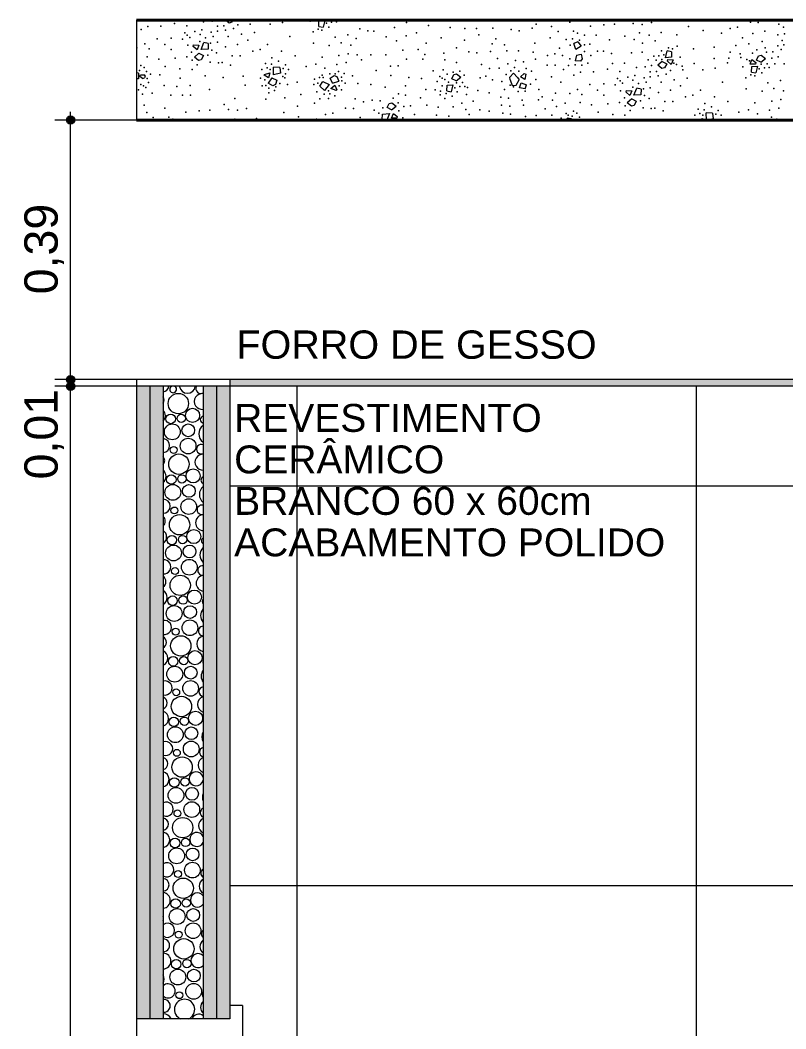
# Model space of a CAD drawing. Header units: metres. Extents: x -1.8 to 75.3, y -2 to 2.8.
# Drawn here: x 63.689 to 64.839, y 0.287 to 1.802 of the extents above; entities that cross this region are included whole.
import ezdxf

# ---------------------------------------------------------------- set-up
doc = ezdxf.new("R2010")
doc.units = ezdxf.units.M
doc.header["$MEASUREMENT"] = 0
for name, color, linetype in [('COTAS CORTE', 7, 'Continuous'), ('FORRO.EXEC', 7, 'Continuous'), ('LAJES.EST', 7, 'Continuous'), ('PAREDE CONSTRUIR', 7, 'Continuous')]:
    doc.layers.add(name, color=color, linetype=linetype)
for name, color, linetype, lineweight, true_color in [('COTAS CORTE_Caneta_No__25', 7, 'Continuous', 13, 0x982312), ('LAJES.EST_Caneta_No__97', 7, 'Continuous', 13, 0x6b6b6b), ('NOTAS-EXECUTIVO.ARQ_Caneta_No__12', 7, 'Continuous', 0, 0x030303), ('PAREDE CONSTRUIR_Caneta_No__96', 7, 'Continuous', 0, 0xb6b6b6), ('PAREDE CONSTRUIR_Caneta_No__97', 7, 'Continuous', 13, 0x6b6b6b), ('Portas Archicad_Caneta_No__9', 7, 'Continuous', 9, 0x020202)]:
    doc.layers.add(name, color=color, linetype=linetype, lineweight=lineweight, true_color=true_color)
for name, color, linetype, lineweight in [('FORRO.EXEC_Caneta_No__241', 7, 'Continuous', 13), ('LAJES.EST_Caneta_No__1', 7, 'Continuous', 40), ('LAJES.EST_Caneta_No__241', 7, 'Continuous', 13), ('PAREDE CONSTRUIR_Caneta_No__241', 7, 'Continuous', 13)]:
    doc.layers.add(name, color=color, linetype=linetype, lineweight=lineweight)
doc.styles.add('GENERATED_STYLE_1', font='arial.ttf')
doc.dimstyles.new('GENERATED_STYLE__2', dxfattribs={"dimtxt": 0.05, "dimasz": 0.02375, "dimexe": 0.18, "dimexo": 0.267183, "dimgap": 0, "dimtad": 1, "dimzin": 0, "dimdsep": 46, "dimtxsty": 'GENERATED_STYLE_1', "dimblk": 'ARROWHEAD_11', "dimblk1": 'ARROWHEAD_11', "dimblk2": 'ARROWHEAD_11', "dimcen": 0.09, "dimclrd": 256, "dimclre": 256, "dimclrt": 256, "dimadec": 0, "dimazin": 0, "dimtfac": 1, "dimtdec": 4, "dimtmove": 0, "dimatfit": 3, "dimfxl": 0, "dimtolj": 1, "dimtzin": 0, "dimarcsym": 0})

# ---------------------------------------------------------------- blocks, each defined once
blk = doc.blocks.new('*X220', base_point=(101.104, -1.8982))
at = {"layer": 'LAJES.EST_Caneta_No__241', "color": 7, "linetype": 'Continuous', "lineweight": 13}
for p, q in [((64.0028, 1.7975), (63.9975, 1.8018)), ((64.0069, 1.7986), (64.0028, 1.7975)), ((64.0085, 1.8018), (64.0069, 1.7986)), ((64.1373, 1.7925), (64.1376, 1.8009)), ((64.1373, 1.7925), (64.1438, 1.7911)), ((64.1376, 1.8009), (64.1463, 1.8014)), ((64.1463, 1.8014), (64.1438, 1.7911)), ((63.9488, 1.7622), (63.9495, 1.7648)), ((63.9546, 1.7574), (63.9488, 1.7622)), ((63.9495, 1.7648), (63.9575, 1.7644)), ((63.9575, 1.7644), (63.9546, 1.7574)), ((63.9607, 1.7575), (63.965, 1.7682)), ((63.9712, 1.7584), (63.9607, 1.7575)), ((63.9715, 1.7668), (63.965, 1.7682)), ((63.9715, 1.7668), (63.9712, 1.7584)), ((64.5264, 1.7693), (64.5204, 1.7666)), ((64.5231, 1.7576), (64.5204, 1.7666)), ((64.5312, 1.7625), (64.5231, 1.7576)), ((64.5264, 1.7693), (64.5312, 1.7625)), ((63.9574, 1.752), (63.9506, 1.7464)), ((63.9569, 1.7414), (63.9506, 1.7464)), ((63.961, 1.7424), (63.9569, 1.7414)), ((63.9574, 1.752), (63.9641, 1.7488)), ((63.9641, 1.7488), (63.961, 1.7424)), ((64.5241, 1.7491), (64.5221, 1.7405)), ((64.5241, 1.7491), (64.5314, 1.7505)), ((64.5328, 1.7436), (64.5301, 1.7403)), ((64.5314, 1.7505), (64.5328, 1.7436)), ((64.6582, 1.7454), (64.6607, 1.7557)), ((64.6669, 1.746), (64.6582, 1.7454)), ((64.6672, 1.7543), (64.6607, 1.7557)), ((64.6608, 1.7401), (64.6614, 1.7428)), ((64.6614, 1.7428), (64.6694, 1.7424)), ((64.6694, 1.7424), (64.6666, 1.7354)), ((64.6672, 1.7543), (64.6669, 1.746)), ((64.7849, 1.7358), (64.7878, 1.7429)), ((64.7878, 1.7429), (64.7936, 1.7381)), ((64.7945, 1.7419), (64.7976, 1.7483)), ((64.7976, 1.7483), (64.8017, 1.7493)), ((64.8012, 1.7387), (64.808, 1.7443)), ((64.8017, 1.7493), (64.808, 1.7443)), ((64.0696, 1.7198), (64.0693, 1.7311)), ((64.0788, 1.7306), (64.0693, 1.7311)), ((64.0788, 1.7306), (64.0798, 1.7223)), ((64.5301, 1.7403), (64.5221, 1.7405)), ((64.6531, 1.7395), (64.6463, 1.734)), ((64.6527, 1.729), (64.6463, 1.734)), ((64.6567, 1.73), (64.6527, 1.729)), ((64.6531, 1.7395), (64.6598, 1.7363)), ((64.6598, 1.7363), (64.6567, 1.73)), ((64.6666, 1.7354), (64.6608, 1.7401)), ((64.7929, 1.7355), (64.7849, 1.7358)), ((64.7871, 1.7239), (64.7874, 1.7323)), ((64.7874, 1.7323), (64.7961, 1.7328)), ((64.7936, 1.7381), (64.7929, 1.7355)), ((64.7961, 1.7328), (64.7936, 1.7225)), ((64.8012, 1.7387), (64.7945, 1.7419)), ((63.8669, 1.722), (63.8638, 1.7227)), ((63.8666, 1.7137), (63.8638, 1.7135)), ((63.8669, 1.722), (63.8666, 1.7137)), ((63.8688, 1.7173), (63.8695, 1.7199)), ((63.8729, 1.714), (63.8688, 1.7173)), ((63.8695, 1.7199), (63.8758, 1.7197)), ((63.8729, 1.714), (63.8756, 1.715)), ((63.8768, 1.7181), (63.8756, 1.715)), ((63.8768, 1.7181), (63.8758, 1.7197)), ((64.0556, 1.7191), (64.0557, 1.7204)), ((64.0621, 1.7153), (64.0556, 1.7191)), ((64.0557, 1.7204), (64.0638, 1.7227)), ((64.0667, 1.7151), (64.0614, 1.7072)), ((64.0638, 1.7227), (64.0621, 1.7153)), ((64.0667, 1.7151), (64.0743, 1.7117)), ((64.0798, 1.7223), (64.0696, 1.7198)), ((64.1545, 1.7145), (64.1603, 1.7185)), ((64.1582, 1.7071), (64.1545, 1.7145)), ((64.1603, 1.7185), (64.1644, 1.7173)), ((64.1644, 1.7173), (64.1674, 1.7099)), ((64.3372, 1.7137), (64.3403, 1.72)), ((64.3439, 1.7105), (64.3372, 1.7137)), ((64.3403, 1.72), (64.3444, 1.721)), ((64.3439, 1.7105), (64.3507, 1.716)), ((64.3444, 1.721), (64.3507, 1.716)), ((64.424, 1.7164), (64.4299, 1.722)), ((64.4245, 1.7122), (64.424, 1.7164)), ((64.4245, 1.7122), (64.4275, 1.7038)), ((64.4299, 1.722), (64.4359, 1.7157)), ((64.4335, 1.7042), (64.4381, 1.7121)), ((64.4359, 1.7157), (64.4381, 1.7121)), ((64.4402, 1.7165), (64.4457, 1.7216)), ((64.4468, 1.7127), (64.4402, 1.7165)), ((64.4457, 1.7216), (64.4482, 1.7206)), ((64.4482, 1.7206), (64.4468, 1.7127)), ((64.7871, 1.7239), (64.7936, 1.7225)), ((64.0684, 1.7032), (64.0614, 1.7072)), ((64.0723, 1.7049), (64.0684, 1.7032)), ((64.0743, 1.7117), (64.0723, 1.7049)), ((64.1391, 1.7026), (64.1435, 1.7097)), ((64.1391, 1.7026), (64.1461, 1.6962)), ((64.1435, 1.7097), (64.1531, 1.7053)), ((64.1531, 1.7053), (64.1461, 1.6962)), ((64.1557, 1.6993), (64.1617, 1.704)), ((64.1634, 1.696), (64.1557, 1.6993)), ((64.1582, 1.7071), (64.1674, 1.7099)), ((64.1617, 1.704), (64.1643, 1.6969)), ((64.1643, 1.6969), (64.1634, 1.696)), ((64.3298, 1.6957), (64.3301, 1.704)), ((64.3301, 1.704), (64.3388, 1.7046)), ((64.3388, 1.7046), (64.3363, 1.6943)), ((64.4275, 1.7038), (64.4335, 1.7042)), ((64.439, 1.7), (64.4411, 1.7076)), ((64.4472, 1.6985), (64.439, 1.7)), ((64.4411, 1.7076), (64.4495, 1.7048)), ((64.4472, 1.6985), (64.4495, 1.7048)), ((64.6105, 1.6889), (64.6148, 1.6996)), ((64.6213, 1.6982), (64.6148, 1.6996)), ((64.6213, 1.6982), (64.621, 1.6898)), ((64.3298, 1.6957), (64.3363, 1.6943)), ((64.5987, 1.6936), (64.5993, 1.6962)), ((64.6044, 1.6888), (64.5987, 1.6936)), ((64.5993, 1.6962), (64.6073, 1.6958)), ((64.6072, 1.6834), (64.6004, 1.6778)), ((64.6073, 1.6958), (64.6044, 1.6888)), ((64.6072, 1.6834), (64.6139, 1.6802)), ((64.621, 1.6898), (64.6105, 1.6889)), ((64.24, 1.6704), (64.2431, 1.6768)), ((64.2467, 1.6672), (64.24, 1.6704)), ((64.2431, 1.6768), (64.2472, 1.6778)), ((64.2467, 1.6672), (64.2535, 1.6728)), ((64.2472, 1.6778), (64.2535, 1.6728)), ((64.6067, 1.6728), (64.6004, 1.6778)), ((64.6108, 1.6738), (64.6067, 1.6728)), ((64.6139, 1.6802), (64.6108, 1.6738)), ((64.2326, 1.6525), (64.2329, 1.6608)), ((64.2326, 1.6525), (64.2358, 1.6518)), ((64.2329, 1.6608), (64.2434, 1.6617)), ((64.2434, 1.6617), (64.2394, 1.6518)), ((64.2466, 1.6548), (64.2495, 1.6618)), ((64.2546, 1.6544), (64.2466, 1.6548)), ((64.2495, 1.6618), (64.2553, 1.657)), ((64.2553, 1.657), (64.2546, 1.6544)), ((64.5095, 1.6518), (64.5102, 1.6548)), ((64.5167, 1.6534), (64.5102, 1.6548)), ((64.5167, 1.6534), (64.5167, 1.6518)), ((64.7055, 1.6518), (64.7136, 1.6541)), ((64.7055, 1.6518), (64.7055, 1.6518)), ((64.7136, 1.6541), (64.713, 1.6518)), ((64.7194, 1.6518), (64.7191, 1.6625)), ((64.7286, 1.662), (64.7191, 1.6625)), ((64.7296, 1.6537), (64.7218, 1.6518)), ((64.7286, 1.662), (64.7296, 1.6537))]:
    blk.add_line(p, q, dxfattribs=at)
for p in [(63.8806, 1.7923), (63.9, 1.793), (63.9209, 1.7968), (63.9394, 1.7934), (63.9645, 1.7991), (63.9775, 1.8001), (63.9853, 1.7929), (63.9949, 1.7932), (64.0092, 1.7894), (64.0157, 1.7947), (64.0333, 1.8013), (64.0343, 1.7958), (64.0644, 1.7959), (64.0827, 1.7981), (64.1243, 1.8005), (64.1362, 1.7884), (64.149, 1.7972), (64.1527, 1.7911), (64.1567, 1.7988), (64.164, 1.7992), (64.1989, 1.7889), (64.2512, 1.7909), (64.2689, 1.7984), (64.3023, 1.7937), (64.3311, 1.8015), (64.3344, 1.7907), (64.3568, 1.789), (64.3742, 1.7891), (64.3884, 1.8006), (64.3988, 1.7898), (64.458, 1.7899), (64.4637, 1.7956), (64.4867, 1.7923), (64.5141, 1.799), (64.5454, 1.7927), (64.5656, 1.7946), (64.5816, 1.7956), (64.6095, 1.797), (64.623, 1.7955), (64.6368, 1.7982), (64.6927, 1.7925), (64.7552, 1.789), (64.7663, 1.7914), (64.7854, 1.7986), (64.7972, 1.7985), (64.8282, 1.7957), (64.8352, 1.7915), (63.8705, 1.7877), (63.8945, 1.7739), (63.9156, 1.7745), (63.9327, 1.7732), (63.9362, 1.7826), (63.9399, 1.7791), (63.9436, 1.7755), (63.9515, 1.7848), (63.9592, 1.78), (63.9618, 1.7874), (63.9675, 1.7753), (63.9759, 1.7836), (63.9789, 1.7773), (63.9851, 1.7853), (63.9971, 1.7869), (64.0015, 1.777), (64.0212, 1.7806), (64.0408, 1.7832), (64.094, 1.7774), (64.129, 1.784), (64.1422, 1.7868), (64.1619, 1.776), (64.181, 1.7796), (64.1935, 1.774), (64.2109, 1.7857), (64.2199, 1.7853), (64.2386, 1.7768), (64.2686, 1.7781), (64.2843, 1.7828), (64.3213, 1.7751), (64.3778, 1.7797), (64.403, 1.7737), (64.426, 1.7875), (64.4382, 1.7857), (64.4846, 1.7751), (64.4966, 1.7846), (64.5181, 1.7737), (64.5198, 1.7854), (64.526, 1.7822), (64.5361, 1.7792), (64.5538, 1.7794), (64.5971, 1.7778), (64.611, 1.7728), (64.619, 1.7825), (64.6336, 1.7794), (64.6514, 1.7832), (64.6751, 1.7796), (64.7146, 1.786), (64.7419, 1.7824), (64.7737, 1.7751), (64.789, 1.7815), (64.807, 1.785), (64.8267, 1.7796), (64.8369, 1.7813), (63.8643, 1.76), (63.8762, 1.7662), (63.8826, 1.7585), (63.906, 1.765), (63.9157, 1.7578), (63.9406, 1.7643), (63.959, 1.7698), (63.975, 1.7671), (63.9851, 1.7688), (63.9975, 1.7618), (64.0155, 1.7653), (64.0308, 1.7717), (64.0493, 1.7578), (64.0606, 1.7652), (64.1294, 1.7672), (64.1531, 1.7637), (64.1709, 1.7675), (64.1855, 1.7644), (64.2542, 1.7706), (64.2866, 1.7577), (64.2986, 1.7672), (64.344, 1.7601), (64.356, 1.7718), (64.3979, 1.7663), (64.4161, 1.7649), (64.4619, 1.7672), (64.4989, 1.7595), (64.5086, 1.7725), (64.5146, 1.7642), (64.529, 1.7717), (64.5365, 1.7646), (64.5446, 1.7655), (64.5737, 1.7723), (64.6235, 1.7672), (64.6426, 1.7708), (64.6623, 1.76), (64.6683, 1.7585), (64.6755, 1.7628), (64.6998, 1.7589), (64.731, 1.7613), (64.7637, 1.7636), (64.7833, 1.7663), (64.7953, 1.7574), (64.803, 1.7698), (64.8074, 1.76), (64.8267, 1.7631), (64.8317, 1.7575), (64.833, 1.7711), (64.8359, 1.7648), (63.8799, 1.7467), (63.8972, 1.7434), (63.9217, 1.7448), (63.9391, 1.7469), (63.9465, 1.7538), (63.9707, 1.7492), (63.9767, 1.7569), (63.9837, 1.7527), (64.0073, 1.7483), (64.0191, 1.7483), (64.0382, 1.7554), (64.067, 1.7453), (64.0816, 1.7551), (64.1019, 1.7483), (64.1425, 1.7462), (64.1677, 1.7487), (64.1815, 1.7513), (64.195, 1.7499), (64.2015, 1.7424), (64.2155, 1.7497), (64.2378, 1.7496), (64.2634, 1.7569), (64.2691, 1.7434), (64.2935, 1.7434), (64.2965, 1.75), (64.3252, 1.7524), (64.3627, 1.7544), (64.3748, 1.7525), (64.3951, 1.7548), (64.4055, 1.744), (64.4197, 1.7555), (64.4371, 1.7556), (64.4595, 1.7539), (64.4627, 1.7431), (64.4809, 1.7486), (64.4916, 1.751), (64.5033, 1.7487), (64.5144, 1.7439), (64.5364, 1.7548), (64.5458, 1.7487), (64.5559, 1.7554), (64.5649, 1.7551), (64.5769, 1.7518), (64.607, 1.7529), (64.6231, 1.7537), (64.6405, 1.7477), (64.6478, 1.748), (64.6518, 1.7558), (64.6526, 1.7425), (64.6555, 1.7497), (64.6802, 1.7464), (64.7312, 1.7442), (64.7533, 1.7446), (64.7549, 1.7535), (64.7702, 1.751), (64.7712, 1.7456), (64.7799, 1.7429), (64.7888, 1.7522), (64.8096, 1.7537), (64.8176, 1.7448), (64.8192, 1.754), (64.827, 1.7468), (63.8701, 1.7335), (63.8752, 1.7305), (63.9068, 1.7324), (63.9289, 1.7288), (63.9472, 1.7279), (63.9475, 1.7418), (63.955, 1.7349), (63.9745, 1.7386), (63.9866, 1.7379), (63.9923, 1.7383), (64.0046, 1.7343), (64.0521, 1.7278), (64.0573, 1.7368), (64.0598, 1.7303), (64.0643, 1.7277), (64.0663, 1.7358), (64.0771, 1.7403), (64.0839, 1.7292), (64.0873, 1.7346), (64.0917, 1.7275), (64.1182, 1.732), (64.1327, 1.7359), (64.1464, 1.7298), (64.1644, 1.7351), (64.1785, 1.7381), (64.2449, 1.7329), (64.2568, 1.733), (64.324, 1.7272), (64.3265, 1.7422), (64.3444, 1.7383), (64.3817, 1.7353), (64.3936, 1.7293), (64.4081, 1.7295), (64.4214, 1.736), (64.431, 1.7307), (64.4325, 1.7412), (64.4446, 1.7393), (64.4489, 1.7294), (64.4802, 1.7341), (64.4923, 1.7342), (64.5049, 1.7275), (64.5125, 1.7339), (64.5223, 1.7349), (64.5325, 1.734), (64.5413, 1.7374), (64.5707, 1.7282), (64.5786, 1.7369), (64.5966, 1.7374), (64.6143, 1.7305), (64.6274, 1.7315), (64.6321, 1.7422), (64.6367, 1.7335), (64.6438, 1.7419), (64.6703, 1.7374), (64.6744, 1.7354), (64.6831, 1.7327), (64.6841, 1.7272), (64.7011, 1.7369), (64.7142, 1.7273), (64.7326, 1.7295), (64.7513, 1.7378), (64.7741, 1.7319), (64.784, 1.7409), (64.7988, 1.7286), (64.8017, 1.7357), (64.8066, 1.7303), (64.8105, 1.7364), (64.8138, 1.7306), (64.8222, 1.736), (64.8364, 1.7364), (63.868, 1.7261), (63.8788, 1.7248), (63.8799, 1.714), (63.8846, 1.7207), (63.8987, 1.7198), (63.9291, 1.7145), (63.9669, 1.7181), (63.9938, 1.7157), (64.0236, 1.7179), (64.0501, 1.7146), (64.0835, 1.7173), (64.0865, 1.7153), (64.0876, 1.7211), (64.1311, 1.7132), (64.1383, 1.7156), (64.1427, 1.7193), (64.1439, 1.7159), (64.1541, 1.7213), (64.1618, 1.7214), (64.1672, 1.7245), (64.1714, 1.7161), (64.1755, 1.7218), (64.188, 1.7184), (64.2236, 1.7264), (64.2455, 1.7188), (64.2725, 1.7157), (64.2917, 1.714), (64.3093, 1.7256), (64.3193, 1.7171), (64.3226, 1.7146), (64.3267, 1.7126), (64.3299, 1.7206), (64.339, 1.7238), (64.3492, 1.7251), (64.3558, 1.7192), (64.3795, 1.7153), (64.388, 1.7175), (64.398, 1.7123), (64.4187, 1.72), (64.4257, 1.7257), (64.4377, 1.725), (64.4566, 1.7252), (64.4633, 1.7124), (64.487, 1.7165), (64.5203, 1.7191), (64.5305, 1.7237), (64.5498, 1.7244), (64.586, 1.714), (64.5892, 1.7248), (64.6013, 1.7162), (64.6117, 1.7188), (64.6257, 1.715), (64.6349, 1.7167), (64.6351, 1.7243), (64.6447, 1.7246), (64.647, 1.7183), (64.659, 1.7208), (64.6655, 1.7261), (64.671, 1.712), (64.6906, 1.7146), (64.7788, 1.7154), (64.786, 1.7198), (64.7921, 1.7182), (64.8025, 1.7225), (63.8668, 1.6971), (63.87, 1.705), (63.8741, 1.7031), (63.8775, 1.7005), (63.8817, 1.7082), (63.905, 1.7036), (63.9243, 1.702), (63.9442, 1.7034), (63.9735, 1.6974), (64.0266, 1.704), (64.0522, 1.7032), (64.0566, 1.7119), (64.0581, 1.7036), (64.0622, 1.6998), (64.073, 1.7018), (64.0789, 1.7066), (64.0902, 1.7049), (64.1047, 1.7088), (64.13, 1.7049), (64.136, 1.707), (64.1681, 1.7032), (64.1714, 1.697), (64.1722, 1.7106), (64.177, 1.7071), (64.196, 1.7065), (64.2155, 1.7049), (64.2372, 1.7011), (64.2676, 1.7032), (64.298, 1.6978), (64.3122, 1.6969), (64.315, 1.7094), (64.3224, 1.7031), (64.3322, 1.7088), (64.3415, 1.7003), (64.3444, 1.7075), (64.3493, 1.702), (64.3532, 1.7081), (64.3565, 1.7023), (64.3609, 1.7008), (64.4124, 1.7097), (64.4162, 1.6975), (64.4249, 1.7043), (64.4299, 1.7017), (64.4551, 1.7054), (64.4677, 1.6976), (64.5006, 1.7086), (64.526, 1.6976), (64.5444, 1.7053), (64.5654, 1.706), (64.5825, 1.7046), (64.5898, 1.7105), (64.5934, 1.7069), (64.6088, 1.7012), (64.609, 1.7114), (64.6173, 1.7067), (64.6248, 1.6985), (64.6287, 1.7087), (64.635, 1.7002), (64.6514, 1.7084), (64.6806, 1.7032), (64.7438, 1.7088), (64.7792, 1.6986), (64.8117, 1.7074), (64.8207, 1.6989), (64.8308, 1.711), (63.8728, 1.6904), (63.8874, 1.6921), (63.9151, 1.6889), (63.9329, 1.6892), (63.9448, 1.6893), (64.0112, 1.6841), (64.0577, 1.683), (64.0626, 1.6928), (64.0708, 1.6959), (64.0866, 1.6849), (64.1106, 1.6901), (64.1343, 1.694), (64.139, 1.6838), (64.1456, 1.6907), (64.1519, 1.6843), (64.1522, 1.6958), (64.1541, 1.6909), (64.1616, 1.688), (64.1922, 1.6834), (64.2491, 1.6844), (64.2569, 1.6913), (64.2678, 1.6889), (64.2899, 1.6853), (64.3195, 1.6896), (64.3201, 1.6953), (64.3267, 1.6842), (64.3287, 1.6915), (64.3375, 1.6874), (64.3452, 1.6942), (64.3591, 1.6899), (64.3761, 1.6963), (64.3932, 1.6927), (64.4108, 1.6863), (64.4222, 1.6846), (64.4368, 1.6947), (64.4427, 1.6817), (64.4471, 1.6951), (64.4671, 1.6821), (64.4728, 1.6868), (64.4883, 1.6817), (64.4929, 1.6921), (64.5142, 1.6914), (64.5324, 1.6899), (64.5558, 1.6964), (64.5655, 1.6892), (64.5905, 1.6957), (64.5963, 1.6852), (64.6265, 1.6884), (64.6335, 1.6842), (64.6473, 1.6932), (64.6653, 1.6968), (64.688, 1.6868), (64.6991, 1.6892), (64.7105, 1.6966), (64.7314, 1.6865), (64.8029, 1.6951), (64.8313, 1.6827), (64.8353, 1.6958), (63.875, 1.6743), (63.9064, 1.6698), (63.9953, 1.6753), (64.0018, 1.6678), (64.029, 1.669), (64.1052, 1.6727), (64.1307, 1.6773), (64.1776, 1.6694), (64.1894, 1.6693), (64.2044, 1.6793), (64.2175, 1.6814), (64.2296, 1.6806), (64.2334, 1.6701), (64.2566, 1.6774), (64.265, 1.6723), (64.275, 1.6729), (64.2996, 1.6743), (64.3168, 1.6709), (64.339, 1.6718), (64.3521, 1.677), (64.3582, 1.6674), (64.3693, 1.6803), (64.3794, 1.667), (64.4118, 1.6743), (64.4241, 1.6725), (64.4448, 1.6743), (64.4772, 1.6688), (64.4944, 1.672), (64.5075, 1.6773), (64.5297, 1.6781), (64.547, 1.6748), (64.5715, 1.6762), (64.5889, 1.6783), (64.5973, 1.6732), (64.6205, 1.6806), (64.6243, 1.67), (64.6364, 1.6693), (64.6422, 1.6698), (64.6571, 1.6797), (64.6689, 1.6797), (64.7071, 1.6682), (64.7161, 1.6672), (64.7168, 1.6767), (64.7269, 1.6717), (64.7517, 1.6797), (64.7825, 1.6673), (64.7923, 1.6776), (64.8175, 1.6801), (64.8283, 1.6695), (63.879, 1.6631), (63.8888, 1.6554), (63.912, 1.6562), (63.9182, 1.653), (63.9377, 1.6635), (63.9578, 1.6654), (63.9739, 1.6664), (64.0113, 1.6533), (64.0152, 1.6664), (64.0437, 1.654), (64.0849, 1.6633), (64.1068, 1.6568), (64.1341, 1.6532), (64.1474, 1.6599), (64.1586, 1.6622), (64.1812, 1.6523), (64.1993, 1.6558), (64.2204, 1.6665), (64.2274, 1.6623), (64.2291, 1.6521), (64.2576, 1.6654), (64.2635, 1.6549), (64.2811, 1.6599), (64.2908, 1.6527), (64.3141, 1.6592), (64.3323, 1.6524), (64.3324, 1.6577), (64.3631, 1.66), (64.3932, 1.6652), (64.3991, 1.6521), (64.4138, 1.6622), (64.4251, 1.6606), (64.4476, 1.657), (64.464, 1.6587), (64.4874, 1.6592), (64.5013, 1.6548), (64.509, 1.6616), (64.5118, 1.6591), (64.5178, 1.6575), (64.5199, 1.6649), (64.525, 1.6619), (64.5286, 1.6562), (64.5344, 1.6521), (64.5567, 1.6638), (64.5787, 1.6602), (64.597, 1.6593), (64.6048, 1.6663), (64.6544, 1.6657), (64.702, 1.6592), (64.7096, 1.6617), (64.7141, 1.6591), (64.7337, 1.6606), (64.7371, 1.666), (64.7374, 1.6525), (64.7415, 1.6589), (64.768, 1.6634), (64.7962, 1.6612), (64.8039, 1.6528), (64.8116, 1.6528), (64.8142, 1.6665), (64.817, 1.6559), (64.8253, 1.6532)]:
    blk.add_point(p, dxfattribs=at)
blk = doc.blocks.new('*X221', base_point=(101.104, -1.8982))
at = {"layer": 'PAREDE CONSTRUIR_Caneta_No__96', "color": 253, "linetype": 'Continuous', "lineweight": 0, "true_color": 0xb6b6b6}
for centre, radius in [((63.9265, 1.2259), 0.0153), ((63.9478, 1.2082), 0.0106), ((63.915, 1.2028), 0.00715), ((63.9309, 1.2037), 0.00627), ((63.9174, 1.1835), 0.0119), ((63.9414, 1.1857), 0.00959), ((63.9412, 1.1621), 0.0118), ((63.9196, 1.1563), 0.00517), ((63.9274, 1.1349), 0.0153), ((63.9487, 1.1172), 0.0106), ((63.9159, 1.1118), 0.00715), ((63.9319, 1.1127), 0.00627), ((63.9183, 1.0925), 0.0119), ((63.9423, 1.0947), 0.00959), ((63.9421, 1.0711), 0.0118), ((63.9206, 1.0653), 0.00517), ((63.9284, 1.0439), 0.0153), ((63.9496, 1.0262), 0.0106), ((63.9168, 1.0208), 0.00715), ((63.9328, 1.0217), 0.00627), ((63.9193, 1.0015), 0.0119), ((63.9433, 1.0037), 0.00959), ((63.943, 0.9801), 0.0118), ((63.9215, 0.9743), 0.00517), ((63.9293, 0.9529), 0.0153), ((63.9506, 0.9352), 0.0106), ((63.9178, 0.9298), 0.00715), ((63.9337, 0.9307), 0.00627), ((63.9202, 0.9105), 0.0119), ((63.9442, 0.9127), 0.00959), ((63.9439, 0.8891), 0.0118), ((63.9224, 0.8833), 0.00517), ((63.9302, 0.8619), 0.0153), ((63.9515, 0.8442), 0.0106), ((63.9187, 0.8388), 0.00715), ((63.9346, 0.8397), 0.00627), ((63.9211, 0.8195), 0.0119), ((63.9451, 0.8217), 0.00959), ((63.9449, 0.7981), 0.0118), ((63.9233, 0.7923), 0.00517), ((63.9311, 0.7709), 0.0153), ((63.9524, 0.7532), 0.0106), ((63.9196, 0.7478), 0.00715), ((63.9356, 0.7487), 0.00627), ((63.922, 0.7285), 0.0119), ((63.946, 0.7307), 0.00959), ((63.9458, 0.7071), 0.0118), ((63.9243, 0.7013), 0.00517), ((63.9321, 0.6799), 0.0153), ((63.9205, 0.6568), 0.00715), ((63.9365, 0.6577), 0.00627), ((63.923, 0.6375), 0.0119), ((63.947, 0.6397), 0.00959), ((63.9467, 0.6161), 0.0118), ((63.9252, 0.6103), 0.00517), ((63.933, 0.5889), 0.0153), ((63.9215, 0.5659), 0.00715), ((63.9374, 0.5667), 0.00627), ((63.9239, 0.5465), 0.0119), ((63.9479, 0.5487), 0.00959), ((63.9476, 0.5251), 0.0118), ((63.9261, 0.5193), 0.00517), ((63.9339, 0.4979), 0.0153), ((63.9224, 0.4749), 0.00715), ((63.9384, 0.4757), 0.00627), ((63.9248, 0.4555), 0.0119), ((63.9488, 0.4577), 0.00959), ((63.9486, 0.4341), 0.0118), ((63.927, 0.4283), 0.00517), ((63.9349, 0.4069), 0.0153), ((63.9233, 0.3839), 0.00715), ((63.9393, 0.3847), 0.00627), ((63.9257, 0.3645), 0.0119), ((63.9498, 0.3667), 0.00959), ((63.9495, 0.3431), 0.0118), ((63.928, 0.3373), 0.00517)]:
    blk.add_circle(centre, radius, dxfattribs=at)
for centre, radius, start, end in [((63.9019, 1.2537), 0.0106, 280.6225, 349.7076), ((63.9187, 1.2473), 0.00517, 120.4832, 59.5168), ((63.9402, 1.2531), 0.0118, 186.597, 353.403), ((63.96, 1.2483), 0.00715, 151.4275, 302.4433), ((63.8955, 1.2312), 0.00959, 330.394, 29.606), ((63.9624, 1.229), 0.0119, 83.1687, 276.8313), ((63.8952, 1.2076), 0.0118, 316.5885, 43.4115), ((63.9646, 1.2018), 0.00517, 99.0073, 260.9927), ((63.9724, 1.1804), 0.0153, 124.2699, 235.7301), ((63.9028, 1.1627), 0.0106, 275.5782, 84.4218), ((63.9609, 1.1573), 0.00715, 65.9976, 294.0024), ((63.8964, 1.1402), 0.00959, 320.6041, 39.3959), ((63.9633, 1.138), 0.0119, 87.6372, 272.3628), ((63.8962, 1.1166), 0.0118, 310.396, 49.604), ((63.9656, 1.1108), 0.00517, 109.6259, 250.3741), ((63.9734, 1.0894), 0.0153, 128.584, 231.416), ((63.9037, 1.0717), 0.0106, 270.5771, 89.4229), ((63.9618, 1.0663), 0.00715, 73.9136, 286.0864), ((63.8973, 1.0492), 0.00959, 312.5407, 47.4593), ((63.9643, 1.047), 0.0119, 92.0912, 267.9088), ((63.8971, 1.0256), 0.0118, 304.7291, 55.2709), ((63.9665, 1.0198), 0.00517, 121.0105, 238.9895), ((63.9743, 0.9984), 0.0153, 133.1751, 226.8249), ((63.9046, 0.9807), 0.0106, 265.5804, 94.4196), ((63.9628, 0.9753), 0.00715, 81.5239, 278.4761), ((63.8983, 0.9582), 0.00959, 305.4118, 54.5882), ((63.9652, 0.956), 0.0119, 96.558, 263.442), ((63.898, 0.9346), 0.0118, 299.4278, 60.5722), ((63.9674, 0.9288), 0.00517, 133.9884, 226.0116), ((63.9752, 0.9074), 0.0153, 138.1419, 221.8581), ((63.9056, 0.8897), 0.0106, 260.5496, 99.4504), ((63.9637, 0.8843), 0.00715, 88.9854, 271.0146), ((63.8992, 0.8672), 0.00959, 298.8674, 61.1326), ((63.9661, 0.865), 0.0119, 101.0652, 258.9348), ((63.8989, 0.8436), 0.0118, 294.3907, 65.6093), ((63.9683, 0.8378), 0.00517, 150.9068, 209.0932), ((63.9761, 0.8164), 0.0153, 143.6459, 216.3541), ((63.9065, 0.7987), 0.0106, 255.444, 104.556), ((63.9646, 0.7933), 0.00715, 96.4296, 263.5704), ((63.9001, 0.7762), 0.00959, 292.7132, 67.2868), ((63.967, 0.774), 0.0119, 105.6431, 254.3569), ((63.8999, 0.7526), 0.0118, 289.5473, 70.4527), ((63.9771, 0.7254), 0.0153, 149.9901, 210.0099), ((63.9074, 0.7077), 0.0106, 250.217, 109.783), ((63.9655, 0.7023), 0.00715, 103.9852, 256.0148), ((63.901, 0.6852), 0.00959, 286.8253, 73.1747), ((63.968, 0.683), 0.0119, 110.3261, 249.6739), ((63.9008, 0.6616), 0.0118, 284.8456, 75.1544), ((63.9533, 0.6622), 0.0106, 10.113, 349.887), ((63.978, 0.6344), 0.0153, 157.8969, 202.1031), ((63.9083, 0.6167), 0.0106, 244.8119, 115.1881), ((63.9665, 0.6114), 0.00715, 111.7996, 248.2004), ((63.902, 0.5942), 0.00959, 281.1156, 78.8844), ((63.9689, 0.592), 0.0119, 115.1558, 244.8442), ((63.9017, 0.5706), 0.0118, 280.2443, 79.7557), ((63.9543, 0.5712), 0.0106, 26.1906, 333.8094), ((63.9789, 0.5434), 0.0153, 170.779, 189.221), ((63.9093, 0.5257), 0.0106, 239.1546, 120.8454), ((63.9674, 0.5204), 0.00715, 120.0695, 239.9305), ((63.9029, 0.5032), 0.00959, 275.5161, 84.4839), ((63.9698, 0.501), 0.0119, 120.1854, 239.8146), ((63.9026, 0.4796), 0.0118, 275.7089, 84.2911), ((63.9552, 0.4802), 0.0106, 35.8847, 324.1153), ((63.8889, 0.4524), 0.0153, 346.7297, 13.2703), ((63.9102, 0.4347), 0.0106, 233.1404, 126.8596), ((63.9683, 0.4294), 0.00715, 129.1047, 230.8953), ((63.9038, 0.4122), 0.00959, 269.9691, 90.0309), ((63.9707, 0.41), 0.0119, 125.4869, 234.5131), ((63.9036, 0.3886), 0.0118, 271.2093, 88.7907), ((63.9561, 0.3892), 0.0106, 43.6918, 316.3082), ((63.8899, 0.3614), 0.0153, 335.8852, 24.1148), ((63.9111, 0.3437), 0.0106, 226.6078, 133.3922), ((63.9693, 0.3384), 0.00715, 139.5021, 220.4979), ((63.9048, 0.3212), 0.00959, 264.4218, 95.5782), ((63.9358, 0.3159), 0.0153, 292.3815, 247.6185), ((63.9717, 0.319), 0.0119, 131.1654, 228.8346), ((63.9045, 0.2976), 0.0118, 20.3932, 93.2829), ((63.9571, 0.2982), 0.0106, 50.5107, 160.3376)]:
    blk.add_arc(centre, radius, start, end, dxfattribs=at)
blk = doc.blocks.new('*D222', base_point=(101.104, -1.8982))
at = {"layer": 'COTAS CORTE_Caneta_No__25', "linetype": 'Continuous', "lineweight": 13, "true_color": 0x982312}
for points in [[(63.7584, 1.2518), (63.7589, 1.2494), (63.7602, 1.2473), (63.7622, 1.246), (63.7646, 1.2455), (63.767, 1.246), (63.7691, 1.2473), (63.7704, 1.2494), (63.7709, 1.2518), (63.7704, 1.2541), (63.7691, 1.2562), (63.767, 1.2575), (63.7646, 1.258), (63.7622, 1.2575), (63.7602, 1.2562), (63.7589, 1.2541)], [(63.7584, -1.8982), (63.7589, -1.9006), (63.7602, -1.9027), (63.7622, -1.904), (63.7646, -1.9045), (63.767, -1.904), (63.7691, -1.9027), (63.7704, -1.9006), (63.7709, -1.8982), (63.7704, -1.8959), (63.7691, -1.8938), (63.767, -1.8925), (63.7646, -1.892), (63.7622, -1.8925), (63.7602, -1.8938), (63.7589, -1.8959)]]:
    blk.add_hatch(color=24, dxfattribs=at).paths.add_polyline_path(points)
at = {"layer": 'COTAS CORTE_Caneta_No__25', "color": 24, "linetype": 'Continuous', "lineweight": 13, "true_color": 0x982312}
for p, q in [((63.7584, 1.2518), (63.7412, 1.2518)), ((63.7646, -1.892), (63.7646, 1.2455)), ((64.0318, 1.2518), (63.7709, 1.2518)), ((63.7584, -1.8982), (63.7412, -1.8982)), ((63.7646, -1.9107), (63.7646, -1.9045)), ((64.0318, -1.8982), (63.7709, -1.8982))]:
    blk.add_line(p, q, dxfattribs=at)
for centre in [(63.7646, 1.2518), (63.7646, -1.8982)]:
    blk.add_circle(centre, 0.00625, dxfattribs=at)
at = {"layer": 'COTAS CORTE_Caneta_No__25', "color": 24, "lineweight": 13, "true_color": 0x982312, "char_height": 0.05, "attachment_point": 7, "rotation": 90, "style": 'GENERATED_STYLE_1'}
for s, insert in [('\\A1;{\\pql;\\fArial|b0|i0|c0|p0;\\W1.000000;0,01}', (63.7546, 1.112)), ('\\A1;{\\pql;\\fArial|b0|i0|c0|p0;\\W1.000000;3,15}', (63.7546, -0.4567))]:
    blk.add_mtext(s, dxfattribs=dict(at, insert=insert))
blk = doc.blocks.new('ARROWHEAD_11')
at = {"color": 0, "linetype": 'Continuous', "lineweight": 0}
blk.add_line((0, 0), (-1, 0), dxfattribs=at)
at = {"color": 0, "linetype": 'Continuous', "lineweight": 0, "const_width": 0.25, "flags": 128}
blk.add_lwpolyline([(-0.125, 0, 1), (0.125, 0, 1)], format="xyb", close=True, dxfattribs=at)
blk = doc.blocks.new('*D223', base_point=(101.104, -1.8982))
at = {"layer": 'COTAS CORTE_Caneta_No__25', "linetype": 'Continuous', "lineweight": 13, "true_color": 0x982312}
for points in [[(63.7584, 1.2618), (63.7589, 1.2594), (63.7602, 1.2573), (63.7622, 1.256), (63.7646, 1.2555), (63.767, 1.256), (63.7691, 1.2573), (63.7704, 1.2594), (63.7709, 1.2618), (63.7704, 1.2641), (63.7691, 1.2662), (63.767, 1.2675), (63.7646, 1.268), (63.7622, 1.2675), (63.7602, 1.2662), (63.7589, 1.2641)], [(63.7584, 1.2518), (63.7589, 1.2494), (63.7602, 1.2473), (63.7622, 1.246), (63.7646, 1.2455), (63.767, 1.246), (63.7691, 1.2473), (63.7704, 1.2494), (63.7709, 1.2518), (63.7704, 1.2541), (63.7691, 1.2562), (63.767, 1.2575), (63.7646, 1.258), (63.7622, 1.2575), (63.7602, 1.2562), (63.7589, 1.2541)]]:
    blk.add_hatch(color=24, dxfattribs=at).paths.add_polyline_path(points)
at = {"layer": 'COTAS CORTE_Caneta_No__25', "color": 24, "linetype": 'Continuous', "lineweight": 13, "true_color": 0x982312}
for p, q in [((63.7584, 1.2618), (63.7412, 1.2618)), ((64.0318, 1.2618), (63.7709, 1.2618)), ((63.7584, 1.2518), (63.7412, 1.2518)), ((63.7646, 1.2518), (63.7646, 1.2555)), ((64.0318, 1.2518), (63.7709, 1.2518))]:
    blk.add_line(p, q, dxfattribs=at)
for centre in [(63.7646, 1.2618), (63.7646, 1.2518)]:
    blk.add_circle(centre, 0.00625, dxfattribs=at)
blk = doc.blocks.new('*D224', base_point=(101.104, -1.8982))
at = {"layer": 'COTAS CORTE_Caneta_No__25', "linetype": 'Continuous', "lineweight": 13, "true_color": 0x982312}
for points in [[(63.7584, 1.6518), (63.7589, 1.6494), (63.7602, 1.6473), (63.7622, 1.646), (63.7646, 1.6455), (63.767, 1.646), (63.7691, 1.6473), (63.7704, 1.6494), (63.7709, 1.6518), (63.7704, 1.6541), (63.7691, 1.6562), (63.767, 1.6575), (63.7646, 1.658), (63.7622, 1.6575), (63.7602, 1.6562), (63.7589, 1.6541)], [(63.7584, 1.2618), (63.7589, 1.2594), (63.7602, 1.2573), (63.7622, 1.256), (63.7646, 1.2555), (63.767, 1.256), (63.7691, 1.2573), (63.7704, 1.2594), (63.7709, 1.2618), (63.7704, 1.2641), (63.7691, 1.2662), (63.767, 1.2675), (63.7646, 1.268), (63.7622, 1.2675), (63.7602, 1.2662), (63.7589, 1.2641)]]:
    blk.add_hatch(color=24, dxfattribs=at).paths.add_polyline_path(points)
at = {"layer": 'COTAS CORTE_Caneta_No__25', "color": 24, "linetype": 'Continuous', "lineweight": 13, "true_color": 0x982312}
for p, q in [((63.7584, 1.6518), (63.7412, 1.6518)), ((63.7646, 1.658), (63.7646, 1.6643)), ((64.0318, 1.6518), (63.7709, 1.6518)), ((63.7646, 1.268), (63.7646, 1.6455)), ((63.7584, 1.2618), (63.7412, 1.2618)), ((64.0318, 1.2618), (63.7709, 1.2618))]:
    blk.add_line(p, q, dxfattribs=at)
for centre in [(63.7646, 1.6518), (63.7646, 1.2618)]:
    blk.add_circle(centre, 0.00625, dxfattribs=at)
at = {"layer": 'COTAS CORTE_Caneta_No__25', "color": 24, "lineweight": 13, "true_color": 0x982312, "insert": (63.7546, 1.39), "char_height": 0.05, "attachment_point": 7, "rotation": 90, "style": 'GENERATED_STYLE_1'}
blk.add_mtext('\\A1;{\\pql;\\fArial|b0|i0|c0|p0;\\W1.000000;0,39}', dxfattribs=at)

msp = doc.modelspace()

# ---------------------------------------------------------------- hatches: boundary and pattern name
at = {"layer": 'FORRO.EXEC', "linetype": 'Continuous', "lineweight": 0, "true_color": 0xffffff}
msp.add_hatch(color=7, dxfattribs=at).paths.add_polyline_path([(68.3043, 1.2618), (64.0038, 1.2618), (64.0038, 1.2518), (68.3043, 1.2518)])
at = {"layer": 'PAREDE CONSTRUIR', "linetype": 'Continuous', "lineweight": 0, "true_color": 0xffffff}
for points in [[(63.8638, 1.2518), (63.8638, 0.3018), (63.8838, 0.3018), (63.8838, 1.2518)], [(63.8838, 0.3018), (63.9038, 0.3018), (63.9038, 1.2518), (63.8838, 1.2518)], [(63.9638, 0.3018), (63.9838, 0.3018), (63.9838, 1.2518), (63.9638, 1.2518)], [(64.0038, 1.2518), (63.9838, 1.2518), (63.9838, 0.3018), (64.0038, 0.3018)]]:
    msp.add_hatch(color=7, dxfattribs=at).paths.add_polyline_path(points)
at = {"layer": 'PAREDE CONSTRUIR_Caneta_No__97', "linetype": 'Continuous', "lineweight": 13, "true_color": 0x6b6b6b}
h = msp.add_hatch(dxfattribs=at)
h.set_pattern_fill('Ceramica_60_x_60_000e', color=251, style=0, pattern_type=2)
h.set_pattern_definition([(360, (68.3043, -1.89824), (0, 0.6), []), (90, (68.3043, -1.89824), (-0.6, 0), [])])
h.paths.add_polyline_path([(68.3043, 1.2518), (64.0038, 1.2518), (64.0038, 0.3218), (64.0228, 0.3218), (64.0228, -1.8982), (68.3043, -1.8982), (68.3043, -1.0982), (68.0581, -1.0982), (68.0581, -1.1532), (67.8971, -1.1532), (67.8971, -1.1582), (67.8974, -1.1582), (67.8971, -1.1585), (67.8971, -1.1882), (67.8151, -1.1882), (67.8151, -1.1585), (67.8147, -1.1582), (67.8151, -1.1582), (67.8151, -1.1532), (67.6541, -1.1532), (67.6541, -1.0982), (66.2043, -1.0982), (66.2043, -0.8982), (67.8471, -0.8982), (67.8471, -0.8142), (67.8471, -0.8033), (67.8471, -0.7721), (67.8484, -0.7676), (67.8517, -0.7644), (67.8562, -0.7632), (67.8607, -0.7645), (67.864, -0.7679), (67.8651, -0.7724), (67.8651, -0.8034), (67.8651, -0.8142), (67.8651, -0.8982), (68.3043, -0.8982), (68.3043, 0.2618), (68.2943, 0.2618), (68.2943, 1.1218), (68.2943, 1.1418), (68.3043, 1.1418)])

# ---------------------------------------------------------------- linework, layer by layer
at = {"layer": 'FORRO.EXEC_Caneta_No__241', "color": 7, "linetype": 'Continuous', "lineweight": 13}
for p, q in [((63.8638, 1.2618), (63.8638, 1.2518)), ((64.0038, 1.2618), (64.0038, 1.2518)), ((68.3043, 1.2618), (64.0038, 1.2618)), ((68.3043, 1.2518), (64.0038, 1.2518))]:
    msp.add_line(p, q, dxfattribs=at)
at = {"layer": 'LAJES.EST_Caneta_No__1', "color": 7, "linetype": 'Continuous', "lineweight": 40}
for p, q in [((68.3043, 1.8018), (63.8638, 1.8018)), ((68.3043, 1.6518), (63.8638, 1.6518))]:
    msp.add_line(p, q, dxfattribs=at)
at = {"layer": 'LAJES.EST_Caneta_No__97', "color": 251, "linetype": 'Continuous', "lineweight": 13, "true_color": 0x6b6b6b}
msp.add_line((63.8638, 1.8018), (63.8638, 1.6518), dxfattribs=at)
at = {"layer": 'PAREDE CONSTRUIR_Caneta_No__241', "color": 7, "linetype": 'Continuous', "lineweight": 13}
for p, q in [((63.8838, 1.2518), (63.8838, 0.3018)), ((63.9038, 1.2518), (63.9038, 0.3018)), ((63.9638, 1.2518), (63.9638, 0.3018)), ((63.9838, 1.2518), (63.9838, 0.3018))]:
    msp.add_line(p, q, dxfattribs=at)
at = {"layer": 'PAREDE CONSTRUIR_Caneta_No__241', "color": 7, "linetype": 'Continuous', "lineweight": 13, "flags": 128}
for points in [[(63.8638, 1.2518), (63.8638, 0.3118), (63.8638, 0.3018)], [(64.0038, 1.2518), (63.9838, 1.2518), (63.9638, 1.2518), (63.9038, 1.2518), (63.8838, 1.2518), (63.8638, 1.2518)], [(64.0038, 1.2518), (64.0038, 0.3218), (64.0038, 0.3018)], [(64.0038, 0.3018), (63.9838, 0.3018), (63.9638, 0.3018), (63.9038, 0.3018), (63.8838, 0.3018), (63.8638, 0.3018)]]:
    msp.add_lwpolyline(points, dxfattribs=at)
at = {"layer": 'Portas Archicad_Caneta_No__9', "color": 18, "linetype": 'Continuous', "lineweight": 9, "true_color": 0x020202}
for q in [(64.0038, 0.3218), (64.0228, 0.2718)]:
    msp.add_line((64.0228, 0.3218), q, dxfattribs=at)
at = {"layer": 'Portas Archicad_Caneta_No__9', "color": 18, "linetype": 'Continuous', "lineweight": 9, "true_color": 0x020202, "flags": 128}
msp.add_lwpolyline([(63.8638, 0.3018), (63.8638, 0.2618), (63.8638, 0.2518)], dxfattribs=at)

# ---------------------------------------------------------------- block references
at = {"layer": 'LAJES.EST', "lineweight": 0}
msp.add_blockref('*X220', (101.104, -1.8982), dxfattribs=at)
at = {"layer": 'PAREDE CONSTRUIR', "lineweight": 0}
msp.add_blockref('*X221', (101.104, -1.8982), dxfattribs=at)

# ---------------------------------------------------------------- texts
at = {"layer": 'NOTAS-EXECUTIVO.ARQ_Caneta_No__12', "color": 18, "linetype": 'Continuous', "lineweight": 0, "true_color": 0x030303, "insert": (64.2841, 1.3357), "char_height": 0.0425, "attachment_point": 2, "style": 'GENERATED_STYLE_1'}
msp.add_mtext('\\A1;{\\pqc;\\fArial|b0|i0|c0|p0;\\W1.000000;FORRO DE \\fArial|b0|i0|c0|p0;\\W1.000000;GESSO}', dxfattribs=at)
at = {"layer": 'NOTAS-EXECUTIVO.ARQ_Caneta_No__12', "color": 18, "linetype": 'Continuous', "lineweight": 0, "true_color": 0x030303, "insert": (64.0103, 1.2253), "char_height": 0.041905, "width": 0.74499, "attachment_point": 1, "line_spacing_factor": 0.892098, "style": 'GENERATED_STYLE_1'}
msp.add_mtext('\\A1;{\\pql;\\fArial|b0|i0|c0|p0;\\W1.000000;REVESTIMENTO CERÂMICO\\P\\pql;\\fArial|b0|i0|c0|p0;\\W1.000000;BRANCO 60 x 60cm\\P\\pql;\\fArial|b0|i0|c0|p0;\\W1.000000;ACABAMENTO POLIDO\\fArial|b0|i0|c0|p0;\\W1.000000; }', dxfattribs=at)

# ---------------------------------------------------------------- dimensions: what is measured, and where the dimension line sits
at = {"layer": 'COTAS CORTE', "color": 24, "linetype": 'Continuous', "lineweight": 13, "true_color": 0x982312}
for base, p1, p2, picture, middle in [((63.7646, 1.6518), (66.1541, 1.2618), (63.8638, 1.6518), '*D224', (63.7296, 1.4548)), ((63.7646, 1.2518), (66.2541, -1.8982), (66.1541, 1.2518), '*D222', (63.7296, -0.392)), ((63.7646, 1.2618), (66.1541, 1.2518), (66.1541, 1.2618), '*D223', (63.7296, 1.1768))]:
    dim = msp.add_linear_dim(base=base, p1=p1, p2=p2, angle=90, dimstyle='GENERATED_STYLE__2', dxfattribs=at)
    dim.commit()
    dim.dimension.update_dxf_attribs({"geometry": picture, "text_midpoint": middle, "dimtype": 160, "text_rotation": 90})

doc.saveas('drawing.dxf')
